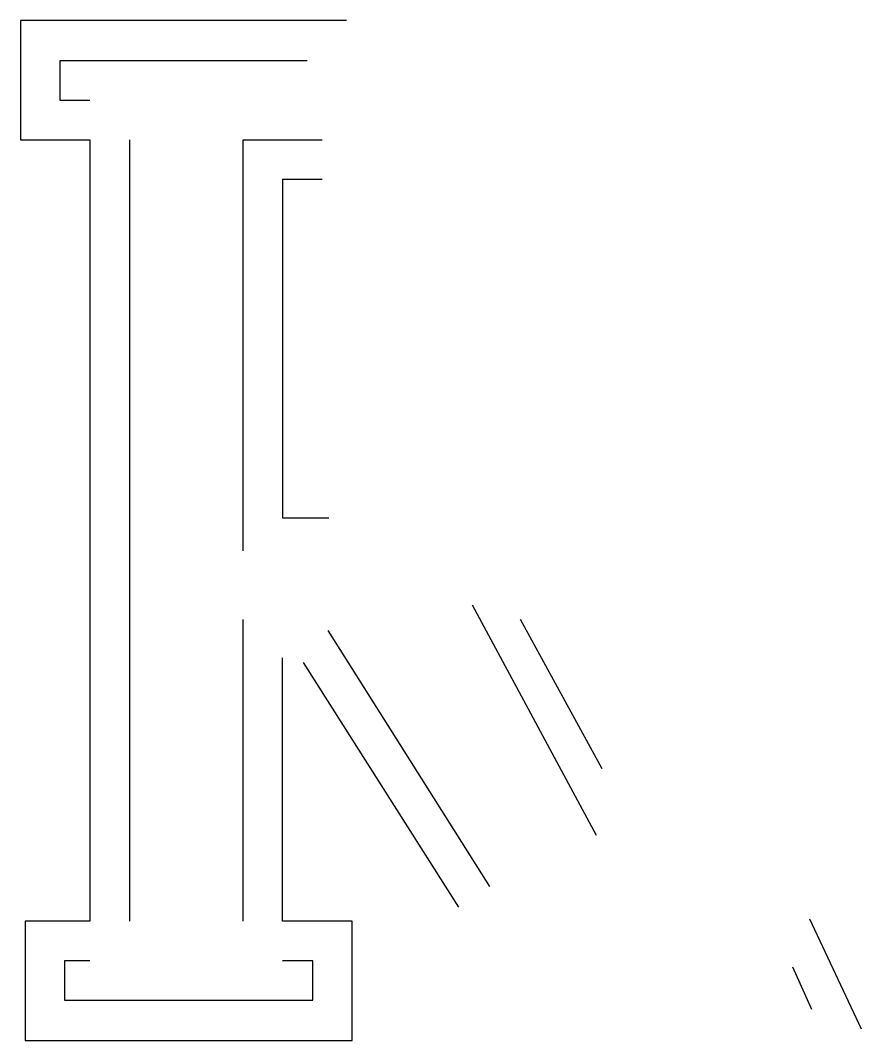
# Model space of a CAD drawing. Header units: metres. Extents: x -8.93 to -6.25, y 3.47 to 6.73.
import ezdxf

# ---------------------------------------------------------------- set-up
doc = ezdxf.new("R2010")
doc.units = ezdxf.units.M

msp = doc.modelspace()

# ---------------------------------------------------------------- linework, layer by layer
for p, q in [((-7.893, 6.7282), (-8.934, 6.7282)), ((-8.934, 6.7282), (-8.934, 6.3472)), ((-8.019, 6.5992), (-8.808, 6.5992)), ((-8.808, 6.5992), (-8.808, 6.4732)), ((-8.808, 6.4732), (-8.712, 6.4732)), ((-8.934, 6.3472), (-8.712, 6.3472)), ((-8.712, 6.3472), (-8.712, 3.8542)), ((-8.586, 6.3472), (-8.586, 3.8542)), ((-8.223, 5.0362), (-8.223, 6.3472)), ((-8.223, 6.3472), (-7.971, 6.3472)), ((-8.097, 6.2212), (-7.971, 6.2212)), ((-8.097, 6.2212), (-8.097, 5.1412)), ((-8.097, 5.1412), (-7.95, 5.1412)), ((-7.095, 4.1272), (-7.491, 4.8622)), ((-8.223, 3.8542), (-8.223, 4.8172)), ((-7.077, 4.3402), (-7.338, 4.8172)), ((-7.953, 4.7812), (-7.437, 3.9652)), ((-8.097, 3.8542), (-8.097, 4.6942)), ((-8.031, 4.6792), (-7.536, 3.8992)), ((-8.712, 3.8542), (-8.919, 3.8542)), ((-8.919, 3.8542), (-8.919, 3.4732)), ((-7.875, 3.8542), (-8.097, 3.8542)), ((-7.875, 3.4732), (-7.875, 3.8542)), ((-6.249, 3.5092), (-6.414, 3.8602)), ((-8.712, 3.7282), (-8.793, 3.7282)), ((-8.793, 3.7282), (-8.793, 3.6022)), ((-8.001, 3.7282), (-8.097, 3.7282)), ((-8.001, 3.6022), (-8.001, 3.7282)), ((-6.408, 3.5722), (-6.468, 3.7072)), ((-8.793, 3.6022), (-8.001, 3.6022)), ((-8.919, 3.4732), (-7.875, 3.4732))]:
    msp.add_line(p, q)

doc.saveas('drawing.dxf')
